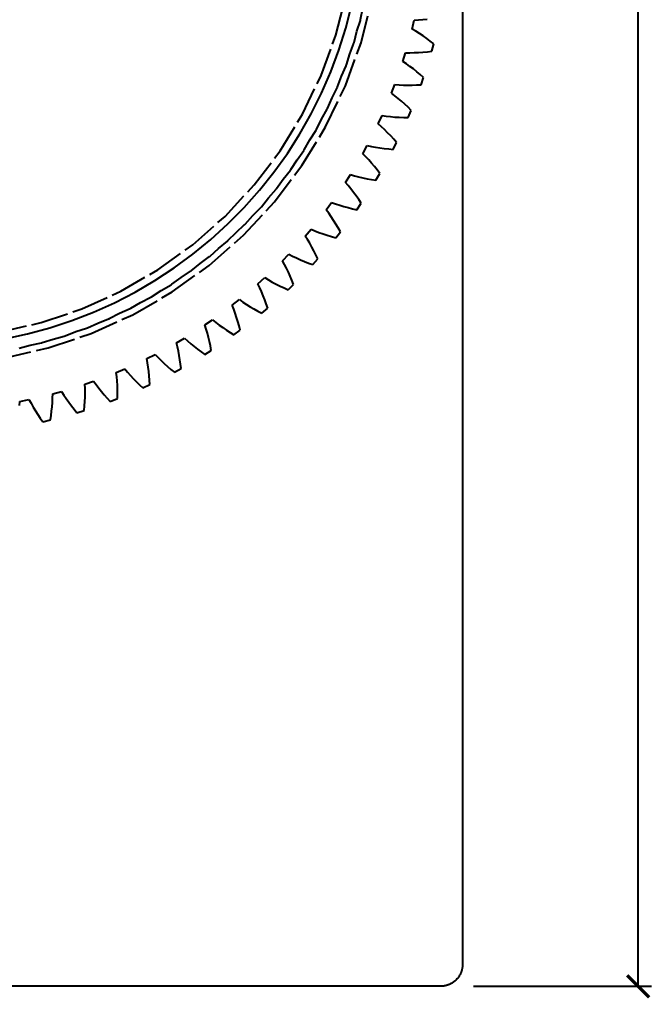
# Model space of a CAD drawing. Header units: millimetres. Extents: x -9 to 243, y -53 to 196.
# Drawn here: x 29.58 to 58.35, y 80.05 to 124.63 of the extents above; entities that cross this region are included whole.
import ezdxf

# ---------------------------------------------------------------- set-up
doc = ezdxf.new("R2010")
doc.units = ezdxf.units.MM
doc.linetypes.add('DASHED', pattern=[1.524, 1.27, -0.254])
for name, color, linetype in [('DIMS', 3, 'CONTINUOUS'), ('HIDDEN', 8, 'DASHED'), ('VISIBLE', 7, 'CONTINUOUS')]:
    doc.layers.add(name, color=color, linetype=linetype)
doc.styles.add('OpenSansCondensed-Light', font='OpenSansCondensed-Light.ttf')
doc.dimstyles.new('EZDXF', dxfattribs={"dimtxt": 0.25, "dimasz": 0.175, "dimexe": 0.375, "dimexo": 0.125, "dimgap": 0.1, "dimtad": 1, "dimlfac": 100, "dimzin": 12, "dimdsep": 46, "dimtxsty": 'OpenSansCondensed-Light', "dimblk": 'ARCHTICK', "dimcen": 2.5, "dimazin": 3, "dimtfac": 0.5, "dimtmove": 2, "dimatfit": 3})

# ---------------------------------------------------------------- blocks, each defined once
blk = doc.blocks.new('_ARCHTICK')
at = {"color": 0, "linetype": 'BYBLOCK', "const_width": 0.15}
blk.add_lwpolyline([(-0.5, -0.5), (0.5, 0.5)], dxfattribs=at)

msp = doc.modelspace()

# ---------------------------------------------------------------- linework, layer by layer
at = {"layer": 'HIDDEN'}
for points in [[(49.75, 187.1), (49.75, 81.6)], [(28.65386, 110.39573), (30.55903, 110.83058), (32.41144, 111.45295), (34.19267, 112.25667), (35.88503, 113.23376), (37.47169, 114.37449), (38.93688, 115.66753), (40.26605, 117.10003), (41.44599, 118.65776), (42.46496, 120.32523), (43.31284, 122.08588), (43.9812, 123.92219), (44.46341, 125.81593)], [(28.65386, 110.39573), (30.55903, 110.83058), (32.41144, 111.45295), (34.19267, 112.25667), (35.88503, 113.23376), (37.47169, 114.37449), (38.93688, 115.66753), (40.26605, 117.10003), (41.44599, 118.65776), (42.46496, 120.32523), (43.31284, 122.08588), (43.9812, 123.92219), (44.46341, 125.81593)], [(28.86224, 109.21396), (30.88404, 109.67543), (32.84985, 110.3359), (34.74012, 111.18883), (36.53608, 112.22572), (38.21988, 113.43629), (39.77477, 114.80849), (41.18531, 116.32869), (42.43747, 117.98178), (43.51882, 119.75133), (44.41861, 121.61975), (45.12789, 123.56848), (45.63961, 125.57815)], [(28.86224, 109.21396), (30.88404, 109.67543), (32.84985, 110.3359), (34.74012, 111.18883), (36.53608, 112.22572), (38.21988, 113.43629), (39.77477, 114.80849), (41.18531, 116.32869), (42.43747, 117.98178), (43.51882, 119.75133), (44.41861, 121.61975), (45.12789, 123.56848), (45.63961, 125.57815)], [(44.43106, 124.24252), (44.69235, 125.26241)], [(44.43106, 124.24252), (44.69235, 125.26241)], [(45.10964, 124.631), (45.2125, 125.14369)], [(45.10964, 124.631), (45.2125, 125.14369)], [(44.94422, 124.09651), (45.10054, 124.5955)], [(44.94422, 124.09651), (45.10054, 124.5955)], [(45.10054, 124.5955), (45.10244, 124.59512)], [(45.10054, 124.5955), (45.10244, 124.59512)], [(45.10244, 124.59512), (45.10603, 124.61301)], [(45.10244, 124.59512), (45.10603, 124.61301)], [(45.10603, 124.61301), (45.11148, 124.63043)], [(45.10603, 124.61301), (45.11148, 124.63043)], [(45.10964, 124.631), (45.11148, 124.63043)], [(45.10964, 124.631), (45.11148, 124.63043)], [(47.45226, 124.19317), (47.54957, 124.60151)], [(47.45226, 124.19317), (47.54957, 124.60151)], [(47.54957, 124.60151), (47.74429, 124.61221)], [(47.54957, 124.60151), (47.74429, 124.61221)], [(47.74429, 124.61221), (47.9402, 124.62879)], [(47.74429, 124.61221), (47.9402, 124.62879)], [(47.9402, 124.62879), (48.13717, 124.65086)], [(47.9402, 124.62879), (48.13717, 124.65086)], [(44.11631, 123.23784), (44.43106, 124.24252)], [(44.11631, 123.23784), (44.43106, 124.24252)], [(44.81444, 123.58997), (44.94422, 124.09651)], [(44.81444, 123.58997), (44.94422, 124.09651)], [(47.62123, 124.09579), (47.45226, 124.19317)], [(47.62123, 124.09579), (47.45226, 124.19317)], [(47.7886, 123.99264), (47.62123, 124.09579)], [(47.7886, 123.99264), (47.62123, 124.09579)], [(47.95444, 123.88411), (47.7886, 123.99264)], [(47.95444, 123.88411), (47.7886, 123.99264)], [(44.62104, 123.06495), (44.80349, 123.555)], [(44.62104, 123.06495), (44.80349, 123.555)], [(44.80349, 123.555), (44.80536, 123.55452)], [(44.80349, 123.555), (44.80536, 123.55452)], [(44.80536, 123.55452), (44.80989, 123.57219)], [(44.80536, 123.55452), (44.80989, 123.57219)], [(44.80989, 123.57219), (44.81625, 123.58929)], [(44.80989, 123.57219), (44.81625, 123.58929)], [(44.81444, 123.58997), (44.81625, 123.58929)], [(44.81444, 123.58997), (44.81625, 123.58929)], [(48.11879, 123.7705), (47.95444, 123.88411)], [(48.11879, 123.7705), (47.95444, 123.88411)], [(48.28166, 123.65205), (48.11879, 123.7705)], [(48.28166, 123.65205), (48.11879, 123.7705)], [(48.44307, 123.52897), (48.28166, 123.65205)], [(48.44307, 123.52897), (48.28166, 123.65205)], [(48.35021, 123.18999), (48.44307, 123.52897)], [(48.35021, 123.18999), (48.44307, 123.52897)], [(43.74898, 122.25116), (44.11631, 123.23784)], [(43.74898, 122.25116), (44.11631, 123.23784)], [(44.46472, 122.56596), (44.62104, 123.06495)], [(44.46472, 122.56596), (44.62104, 123.06495)], [(47.03487, 122.72252), (47.15923, 123.12344)], [(47.03487, 122.72252), (47.15923, 123.12344)], [(47.15923, 123.12344), (47.35424, 123.12112)], [(47.15923, 123.12344), (47.35424, 123.12112)], [(47.35424, 123.12112), (47.55081, 123.12457)], [(47.35424, 123.12112), (47.55081, 123.12457)], [(47.55081, 123.12457), (47.74882, 123.13344)], [(47.55081, 123.12457), (47.74882, 123.13344)], [(47.74882, 123.13344), (47.94812, 123.14744)], [(47.74882, 123.13344), (47.94812, 123.14744)], [(47.94812, 123.14744), (48.14861, 123.16635)], [(47.94812, 123.14744), (48.14861, 123.16635)], [(48.14861, 123.16635), (48.35021, 123.18999)], [(48.14861, 123.16635), (48.35021, 123.18999)], [(47.19695, 122.61408), (47.03487, 122.72252)], [(47.19695, 122.61408), (47.03487, 122.72252)], [(47.35706, 122.49998), (47.19695, 122.61408)], [(47.35706, 122.49998), (47.19695, 122.61408)], [(43.33008, 121.28526), (43.74898, 122.25116)], [(43.33008, 121.28526), (43.74898, 122.25116)], [(44.24388, 122.05189), (44.45193, 122.53162)], [(44.24388, 122.05189), (44.45193, 122.53162)], [(44.45193, 122.53162), (44.45378, 122.53104)], [(44.45193, 122.53162), (44.45378, 122.53104)], [(44.45378, 122.53104), (44.45923, 122.54845)], [(44.45378, 122.53104), (44.45923, 122.54845)], [(44.45923, 122.54845), (44.46649, 122.56519)], [(44.45923, 122.54845), (44.46649, 122.56519)], [(44.46472, 122.56596), (44.46649, 122.56519)], [(44.46472, 122.56596), (44.46649, 122.56519)], [(47.51528, 122.38061), (47.35706, 122.49998)], [(47.51528, 122.38061), (47.35706, 122.49998)], [(47.67167, 122.25627), (47.51528, 122.38061)], [(47.67167, 122.25627), (47.51528, 122.38061)], [(47.82627, 122.12721), (47.67167, 122.25627)], [(47.82627, 122.12721), (47.67167, 122.25627)], [(44.06144, 121.56184), (44.24388, 122.05189)], [(44.06144, 121.56184), (44.24388, 122.05189)], [(47.9791, 121.99363), (47.82627, 122.12721)], [(47.9791, 121.99363), (47.82627, 122.12721)], [(47.86381, 121.6616), (47.9791, 121.99363)], [(47.86381, 121.6616), (47.9791, 121.99363)], [(42.86079, 120.3428), (43.33008, 121.28526)], [(42.86079, 120.3428), (43.33008, 121.28526)], [(43.81378, 121.06014), (44.04686, 121.52822)], [(43.81378, 121.06014), (44.04686, 121.52822)], [(44.04686, 121.52822), (44.04867, 121.52754)], [(44.04686, 121.52822), (44.04867, 121.52754)], [(44.04867, 121.52754), (44.05504, 121.54465)], [(44.04867, 121.52754), (44.05504, 121.54465)], [(44.05504, 121.54465), (44.06317, 121.56098)], [(44.05504, 121.54465), (44.06317, 121.56098)], [(44.06144, 121.56184), (44.06317, 121.56098)], [(44.06144, 121.56184), (44.06317, 121.56098)], [(46.52017, 121.28303), (46.67104, 121.67476)], [(46.52017, 121.28303), (46.67104, 121.67476)], [(46.67465, 121.16401), (46.52017, 121.28303)], [(46.67465, 121.16401), (46.52017, 121.28303)], [(46.67104, 121.67476), (46.86545, 121.65941)], [(46.67104, 121.67476), (46.86545, 121.65941)], [(46.86545, 121.65941), (47.06182, 121.64973)], [(46.86545, 121.65941), (47.06182, 121.64973)], [(47.06182, 121.64973), (47.25998, 121.64535)], [(47.06182, 121.64973), (47.25998, 121.64535)], [(47.25998, 121.64535), (47.45977, 121.646)], [(47.25998, 121.64535), (47.45977, 121.646)], [(47.45977, 121.646), (47.66108, 121.65148)], [(47.45977, 121.646), (47.66108, 121.65148)], [(47.66108, 121.65148), (47.86381, 121.6616)], [(47.66108, 121.65148), (47.86381, 121.6616)], [(43.60573, 120.5804), (43.81378, 121.06014)], [(43.60573, 120.5804), (43.81378, 121.06014)], [(46.82678, 121.03946), (46.67465, 121.16401)], [(46.82678, 121.03946), (46.67465, 121.16401)], [(46.97668, 120.90979), (46.82678, 121.03946)], [(46.97668, 120.90979), (46.82678, 121.03946)], [(47.12442, 120.77529), (46.97668, 120.90979)], [(47.12442, 120.77529), (46.97668, 120.90979)], [(43.33194, 120.09247), (43.58939, 120.5476)], [(43.33194, 120.09247), (43.58939, 120.5476)], [(43.58939, 120.5476), (43.59117, 120.54683)], [(43.58939, 120.5476), (43.59117, 120.54683)], [(43.59117, 120.54683), (43.59843, 120.56357)], [(43.59117, 120.54683), (43.59843, 120.56357)], [(43.59843, 120.56357), (43.60741, 120.57945)], [(43.59843, 120.56357), (43.60741, 120.57945)], [(43.60573, 120.5804), (43.60741, 120.57945)], [(43.60573, 120.5804), (43.60741, 120.57945)], [(47.27005, 120.63619), (47.12442, 120.77529)], [(47.27005, 120.63619), (47.12442, 120.77529)], [(47.41361, 120.4927), (47.27005, 120.63619)], [(47.41361, 120.4927), (47.27005, 120.63619)], [(47.2764, 120.16912), (47.41361, 120.4927)], [(47.2764, 120.16912), (47.41361, 120.4927)], [(42.34242, 119.42642), (42.86079, 120.3428)], [(42.34242, 119.42642), (42.86079, 120.3428)], [(43.09886, 119.62438), (43.33194, 120.09247)], [(43.09886, 119.62438), (43.33194, 120.09247)], [(45.91048, 119.88114), (46.08718, 120.26191)], [(45.91048, 119.88114), (46.08718, 120.26191)], [(46.08718, 120.26191), (46.28013, 120.23361)], [(46.08718, 120.26191), (46.28013, 120.23361)], [(46.28013, 120.23361), (46.47542, 120.21083)], [(46.28013, 120.23361), (46.47542, 120.21083)], [(46.47542, 120.21083), (46.67283, 120.19323)], [(46.47542, 120.21083), (46.67283, 120.19323)], [(46.67283, 120.19323), (46.87222, 120.18054)], [(46.67283, 120.19323), (46.87222, 120.18054)], [(46.87222, 120.18054), (47.07345, 120.17256)], [(46.87222, 120.18054), (47.07345, 120.17256)], [(47.07345, 120.17256), (47.2764, 120.16912)], [(47.07345, 120.17256), (47.2764, 120.16912)], [(42.7997, 119.15157), (43.08082, 119.59248)], [(42.7997, 119.15157), (43.08082, 119.59248)], [(43.08082, 119.59248), (43.08255, 119.59162)], [(43.08082, 119.59248), (43.08255, 119.59162)], [(43.08255, 119.59162), (43.09068, 119.60796)], [(43.08255, 119.59162), (43.09068, 119.60796)], [(43.09068, 119.60796), (43.10049, 119.62334)], [(43.09068, 119.60796), (43.10049, 119.62334)], [(43.09886, 119.62438), (43.10049, 119.62334)], [(43.09886, 119.62438), (43.10049, 119.62334)], [(46.05667, 119.75206), (45.91048, 119.88114)], [(46.05667, 119.75206), (45.91048, 119.88114)], [(46.20014, 119.61763), (46.05667, 119.75206)], [(46.20014, 119.61763), (46.05667, 119.75206)], [(46.34104, 119.47824), (46.20014, 119.61763)], [(46.34104, 119.47824), (46.20014, 119.61763)], [(41.77641, 118.53868), (42.34242, 119.42642)], [(41.77641, 118.53868), (42.34242, 119.42642)], [(42.54224, 118.69644), (42.7997, 119.15157)], [(42.54224, 118.69644), (42.7997, 119.15157)], [(46.47947, 119.33417), (46.34104, 119.47824)], [(46.47947, 119.33417), (46.34104, 119.47824)], [(46.61548, 119.18566), (46.47947, 119.33417)], [(46.61548, 119.18566), (46.47947, 119.33417)], [(46.74914, 119.03289), (46.61548, 119.18566)], [(46.74914, 119.03289), (46.61548, 119.18566)], [(42.21854, 118.24008), (42.52254, 118.66554)], [(42.21854, 118.24008), (42.52254, 118.66554)], [(42.52254, 118.66554), (42.52422, 118.66459)], [(42.52254, 118.66554), (42.52422, 118.66459)], [(42.52422, 118.66459), (42.53321, 118.68047)], [(42.52422, 118.66459), (42.53321, 118.68047)], [(42.53321, 118.68047), (42.54382, 118.69532)], [(42.53321, 118.68047), (42.54382, 118.69532)], [(42.54224, 118.69644), (42.54382, 118.69532)], [(42.54224, 118.69644), (42.54382, 118.69532)], [(45.20852, 118.52309), (45.41025, 118.89122)], [(45.20852, 118.52309), (45.41025, 118.89122)], [(45.41025, 118.89122), (45.60088, 118.85009)], [(45.41025, 118.89122), (45.60088, 118.85009)], [(45.60088, 118.85009), (45.79421, 118.81432)], [(45.60088, 118.85009), (45.79421, 118.81432)], [(45.79421, 118.81432), (45.99001, 118.78357)], [(45.79421, 118.81432), (45.99001, 118.78357)], [(45.99001, 118.78357), (46.18811, 118.75759)], [(45.99001, 118.78357), (46.18811, 118.75759)], [(46.18811, 118.75759), (46.38835, 118.73619)], [(46.18811, 118.75759), (46.38835, 118.73619)], [(46.38835, 118.73619), (46.59062, 118.7192)], [(46.38835, 118.73619), (46.59062, 118.7192)], [(46.59062, 118.7192), (46.74914, 119.03289)], [(46.59062, 118.7192), (46.74914, 119.03289)], [(41.16434, 117.68205), (41.77641, 118.53868)], [(41.16434, 117.68205), (41.77641, 118.53868)], [(41.93743, 117.79917), (42.21854, 118.24008)], [(41.93743, 117.79917), (42.21854, 118.24008)], [(45.34575, 118.38454), (45.20852, 118.52309)], [(45.34575, 118.38454), (45.20852, 118.52309)], [(45.47993, 118.24083), (45.34575, 118.38454)], [(45.47993, 118.24083), (45.34575, 118.38454)], [(45.6112, 118.09234), (45.47993, 118.24083)], [(45.6112, 118.09234), (45.47993, 118.24083)], [(41.5901, 117.36053), (41.91612, 117.76935)], [(41.5901, 117.36053), (41.91612, 117.76935)], [(41.91612, 117.76935), (41.91775, 117.76831)], [(41.91612, 117.76935), (41.91775, 117.76831)], [(41.91775, 117.76831), (41.92756, 117.7837)], [(41.91775, 117.76831), (41.92756, 117.7837)], [(41.92756, 117.7837), (41.93894, 117.79797)], [(41.92756, 117.7837), (41.93894, 117.79797)], [(41.93743, 117.79917), (41.93894, 117.79797)], [(41.93743, 117.79917), (41.93894, 117.79797)], [(45.7397, 117.93935), (45.6112, 118.09234)], [(45.7397, 117.93935), (45.6112, 118.09234)], [(45.86549, 117.78208), (45.7397, 117.93935)], [(45.86549, 117.78208), (45.7397, 117.93935)], [(45.98864, 117.62073), (45.86549, 117.78208)], [(45.98864, 117.62073), (45.86549, 117.78208)], [(40.50791, 116.85891), (41.16434, 117.68205)], [(40.50791, 116.85891), (41.16434, 117.68205)], [(41.2861, 116.93507), (41.5901, 117.36053)], [(41.2861, 116.93507), (41.5901, 117.36053)], [(44.41741, 117.21497), (44.64329, 117.5688)], [(44.41741, 117.21497), (44.64329, 117.5688)], [(44.64329, 117.5688), (44.83074, 117.51503)], [(44.64329, 117.5688), (44.83074, 117.51503)], [(44.83074, 117.51503), (45.02125, 117.46643)], [(44.83074, 117.51503), (45.02125, 117.46643)], [(45.02125, 117.46643), (45.21456, 117.42267)], [(45.02125, 117.46643), (45.21456, 117.42267)], [(45.21456, 117.42267), (45.41048, 117.38352)], [(45.21456, 117.42267), (45.41048, 117.38352)], [(45.41048, 117.38352), (45.60885, 117.34879)], [(45.41048, 117.38352), (45.60885, 117.34879)], [(45.60885, 117.34879), (45.80953, 117.31833)], [(45.60885, 117.34879), (45.80953, 117.31833)], [(45.80953, 117.31833), (45.98864, 117.62073)], [(45.80953, 117.31833), (45.98864, 117.62073)], [(39.80895, 116.07157), (40.50791, 116.85891)], [(39.80895, 116.07157), (40.50791, 116.85891)], [(40.9161, 116.51537), (41.26325, 116.90642)], [(40.9161, 116.51537), (41.26325, 116.90642)], [(41.26325, 116.90642), (41.26482, 116.9053)], [(41.26325, 116.90642), (41.26482, 116.9053)], [(41.26482, 116.9053), (41.27543, 116.92014)], [(41.26482, 116.9053), (41.27543, 116.92014)], [(41.27543, 116.92014), (41.28755, 116.93379)], [(41.27543, 116.92014), (41.28755, 116.93379)], [(41.2861, 116.93507), (41.28755, 116.93379)], [(41.2861, 116.93507), (41.28755, 116.93379)], [(44.54509, 117.06756), (44.41741, 117.21497)], [(44.54509, 117.06756), (44.41741, 117.21497)], [(44.66937, 116.91521), (44.54509, 117.06756)], [(44.66937, 116.91521), (44.54509, 117.06756)], [(44.79043, 116.75828), (44.66937, 116.91521)], [(44.79043, 116.75828), (44.66937, 116.91521)], [(40.59008, 116.10655), (40.9161, 116.51537)], [(40.59008, 116.10655), (40.9161, 116.51537)], [(44.90842, 116.59705), (44.79043, 116.75828)], [(44.90842, 116.59705), (44.79043, 116.75828)], [(45.02342, 116.43173), (44.90842, 116.59705)], [(45.02342, 116.43173), (44.90842, 116.59705)], [(45.13552, 116.26252), (45.02342, 116.43173)], [(45.13552, 116.26252), (45.02342, 116.43173)], [(39.06942, 115.32221), (39.80895, 116.07157)], [(39.06942, 115.32221), (39.80895, 116.07157)], [(40.19845, 115.70696), (40.56575, 116.07914)], [(40.19845, 115.70696), (40.56575, 116.07914)], [(40.56575, 116.07914), (40.56726, 116.07794)], [(40.56575, 116.07914), (40.56726, 116.07794)], [(40.56726, 116.07794), (40.57864, 116.09221)], [(40.56726, 116.07794), (40.57864, 116.09221)], [(40.57864, 116.09221), (40.59146, 116.10519)], [(40.57864, 116.09221), (40.59146, 116.10519)], [(40.59008, 116.10655), (40.59146, 116.10519)], [(40.59008, 116.10655), (40.59146, 116.10519)], [(43.5407, 115.96261), (43.7897, 116.30056)], [(43.5407, 115.96261), (43.7897, 116.30056)], [(43.65825, 115.807), (43.5407, 115.96261)], [(43.65825, 115.807), (43.5407, 115.96261)], [(43.7897, 116.30056), (43.97315, 116.23439)], [(43.7897, 116.30056), (43.97315, 116.23439)], [(43.97315, 116.23439), (44.15999, 116.17318)], [(43.97315, 116.23439), (44.15999, 116.17318)], [(44.15999, 116.17318), (44.34994, 116.1166)], [(44.15999, 116.17318), (44.34994, 116.1166)], [(44.34994, 116.1166), (44.54281, 116.06445)], [(44.34994, 116.1166), (44.54281, 116.06445)], [(44.54281, 116.06445), (44.73841, 116.01655)], [(44.54281, 116.06445), (44.73841, 116.01655)], [(44.73841, 116.01655), (44.93661, 115.97275)], [(44.73841, 116.01655), (44.93661, 115.97275)], [(44.93661, 115.97275), (45.13552, 116.26252)], [(44.93661, 115.97275), (45.13552, 116.26252)], [(39.8513, 115.31592), (40.19845, 115.70696)], [(39.8513, 115.31592), (40.19845, 115.70696)], [(43.77207, 115.64669), (43.65825, 115.807)], [(43.77207, 115.64669), (43.65825, 115.807)], [(43.88238, 115.48203), (43.77207, 115.64669)], [(43.88238, 115.48203), (43.77207, 115.64669)], [(43.98933, 115.31327), (43.88238, 115.48203)], [(43.98933, 115.31327), (43.88238, 115.48203)], [(38.29137, 114.61292), (39.06942, 115.32221)], [(38.29137, 114.61292), (39.06942, 115.32221)], [(39.43913, 114.93756), (39.82556, 115.28983)], [(39.43913, 114.93756), (39.82556, 115.28983)], [(39.82556, 115.28983), (39.82701, 115.28855)], [(39.82556, 115.28983), (39.82701, 115.28855)], [(39.82701, 115.28855), (39.83912, 115.30219)], [(39.82701, 115.28855), (39.83912, 115.30219)], [(39.83912, 115.30219), (39.85261, 115.31449)], [(39.83912, 115.30219), (39.85261, 115.31449)], [(39.8513, 115.31592), (39.85261, 115.31449)], [(39.8513, 115.31592), (39.85261, 115.31449)], [(42.5823, 114.7716), (42.85332, 115.09217)], [(42.5823, 114.7716), (42.85332, 115.09217)], [(42.85332, 115.09217), (43.03194, 115.0139)], [(42.85332, 115.09217), (43.03194, 115.0139)], [(44.09304, 115.14064), (43.98933, 115.31327)], [(44.09304, 115.14064), (43.98933, 115.31327)], [(44.19359, 114.96432), (44.09304, 115.14064)], [(44.19359, 114.96432), (44.09304, 115.14064)], [(37.47697, 113.94568), (38.29137, 114.61292)], [(37.47697, 113.94568), (38.29137, 114.61292)], [(39.07183, 114.56537), (39.43913, 114.93756)], [(39.07183, 114.56537), (39.43913, 114.93756)], [(42.68919, 114.60849), (42.5823, 114.7716)], [(42.68919, 114.60849), (42.5823, 114.7716)], [(42.79205, 114.44094), (42.68919, 114.60849)], [(42.79205, 114.44094), (42.68919, 114.60849)], [(43.03194, 115.0139), (43.21426, 114.94034)], [(43.03194, 115.0139), (43.21426, 114.94034)], [(43.21426, 114.94034), (43.40002, 114.8712)], [(43.21426, 114.94034), (43.40002, 114.8712)], [(43.40002, 114.8712), (43.58897, 114.80628)], [(43.40002, 114.8712), (43.58897, 114.80628)], [(43.58897, 114.80628), (43.78094, 114.74542)], [(43.58897, 114.80628), (43.78094, 114.74542)], [(43.78094, 114.74542), (43.97577, 114.68849)], [(43.78094, 114.74542), (43.97577, 114.68849)], [(43.97577, 114.68849), (44.19359, 114.96432)], [(43.97577, 114.68849), (44.19359, 114.96432)], [(38.25383, 113.85701), (38.64026, 114.20929)], [(38.25383, 113.85701), (38.64026, 114.20929)], [(38.64026, 114.20929), (39.04475, 114.54068)], [(38.64026, 114.20929), (39.04475, 114.54068)], [(39.04475, 114.54068), (39.04612, 114.53933)], [(39.04475, 114.54068), (39.04612, 114.53933)], [(39.04612, 114.53933), (39.05894, 114.55231)], [(39.04612, 114.53933), (39.05894, 114.55231)], [(39.05894, 114.55231), (39.07306, 114.56388)], [(39.05894, 114.55231), (39.07306, 114.56388)], [(39.07183, 114.56537), (39.07306, 114.56388)], [(39.07183, 114.56537), (39.07306, 114.56388)], [(42.89112, 114.26927), (42.79205, 114.44094)], [(42.89112, 114.26927), (42.79205, 114.44094)], [(42.98656, 114.09375), (42.89112, 114.26927)], [(42.98656, 114.09375), (42.89112, 114.26927)], [(36.62849, 113.32235), (37.47697, 113.94568)], [(36.62849, 113.32235), (37.47697, 113.94568)], [(37.80408, 113.5242), (38.22548, 113.83379)], [(37.80408, 113.5242), (38.22548, 113.83379)], [(38.22548, 113.83379), (38.22679, 113.83236)], [(38.22548, 113.83379), (38.22679, 113.83236)], [(38.22679, 113.83236), (38.24027, 113.84465)], [(38.22679, 113.83236), (38.24027, 113.84465)], [(38.24027, 113.84465), (38.25498, 113.85546)], [(38.24027, 113.84465), (38.25498, 113.85546)], [(38.25383, 113.85701), (38.25498, 113.85546)], [(38.25383, 113.85701), (38.25498, 113.85546)], [(41.54649, 113.64727), (41.83831, 113.94901)], [(41.54649, 113.64727), (41.83831, 113.94901)], [(41.83831, 113.94901), (42.0113, 113.85899)], [(41.83831, 113.94901), (42.0113, 113.85899)], [(42.0113, 113.85899), (42.18831, 113.77342)], [(42.0113, 113.85899), (42.18831, 113.77342)], [(42.18831, 113.77342), (42.36903, 113.69203)], [(42.18831, 113.77342), (42.36903, 113.69203)], [(42.36903, 113.69203), (42.55323, 113.61463)], [(42.36903, 113.69203), (42.55323, 113.61463)], [(42.93129, 113.47126), (43.16705, 113.73193)], [(42.93129, 113.47126), (43.16705, 113.73193)], [(43.07851, 113.91458), (42.98656, 114.09375)], [(43.07851, 113.91458), (42.98656, 114.09375)], [(43.16705, 113.73193), (43.07851, 113.91458)], [(43.16705, 113.73193), (43.07851, 113.91458)], [(35.74829, 112.74467), (36.62849, 113.32235)], [(35.74829, 112.74467), (36.62849, 113.32235)], [(37.39959, 113.19281), (37.80408, 113.5242)], [(37.39959, 113.19281), (37.80408, 113.5242)], [(41.64224, 113.47738), (41.54649, 113.64727)], [(41.64224, 113.47738), (41.54649, 113.64727)], [(41.73368, 113.30333), (41.64224, 113.47738)], [(41.73368, 113.30333), (41.64224, 113.47738)], [(41.82106, 113.12543), (41.73368, 113.30333)], [(41.82106, 113.12543), (41.73368, 113.30333)], [(42.55323, 113.61463), (42.7407, 113.54109)], [(42.55323, 113.61463), (42.7407, 113.54109)], [(42.7407, 113.54109), (42.93129, 113.47126)], [(42.7407, 113.54109), (42.93129, 113.47126)], [(36.51149, 112.57462), (36.9329, 112.8842)], [(36.51149, 112.57462), (36.9329, 112.8842)], [(36.9329, 112.8842), (37.37006, 113.17111)], [(36.9329, 112.8842), (37.37006, 113.17111)], [(37.37006, 113.17111), (37.37128, 113.16962)], [(37.37006, 113.17111), (37.37128, 113.16962)], [(37.37128, 113.16962), (37.3854, 113.18118)], [(37.37128, 113.16962), (37.3854, 113.18118)], [(37.3854, 113.18118), (37.40065, 113.19119)], [(37.3854, 113.18118), (37.40065, 113.19119)], [(37.39959, 113.19281), (37.40065, 113.19119)], [(37.39959, 113.19281), (37.40065, 113.19119)], [(40.43789, 112.59463), (40.74922, 112.87621)], [(40.43789, 112.59463), (40.74922, 112.87621)], [(40.74922, 112.87621), (40.91581, 112.77483)], [(40.74922, 112.87621), (40.91581, 112.77483)], [(41.90457, 112.94393), (41.82106, 113.12543)], [(41.90457, 112.94393), (41.82106, 113.12543)], [(41.98434, 112.75902), (41.90457, 112.94393)], [(41.98434, 112.75902), (41.90457, 112.94393)], [(34.83884, 112.21425), (35.74829, 112.74467)], [(34.83884, 112.21425), (35.74829, 112.74467)], [(36.02916, 112.29107), (36.48085, 112.55451)], [(36.02916, 112.29107), (36.48085, 112.55451)], [(36.48085, 112.55451), (36.48199, 112.55295)], [(36.48085, 112.55451), (36.48199, 112.55295)], [(36.48199, 112.55295), (36.4967, 112.56375)], [(36.48199, 112.55295), (36.4967, 112.56375)], [(36.4967, 112.56375), (36.51246, 112.57295)], [(36.4967, 112.56375), (36.51246, 112.57295)], [(36.51149, 112.57462), (36.51246, 112.57295)], [(36.51149, 112.57462), (36.51246, 112.57295)], [(40.52209, 112.41873), (40.43789, 112.59463)], [(40.52209, 112.41873), (40.43789, 112.59463)], [(40.6017, 112.23896), (40.52209, 112.41873)], [(40.6017, 112.23896), (40.52209, 112.41873)], [(40.91581, 112.77483), (41.08671, 112.67763)], [(40.91581, 112.77483), (41.08671, 112.67763)], [(41.08671, 112.67763), (41.26159, 112.58435)], [(41.08671, 112.67763), (41.26159, 112.58435)], [(41.26159, 112.58435), (41.4402, 112.49483)], [(41.26159, 112.58435), (41.4402, 112.49483)], [(41.4402, 112.49483), (41.62235, 112.40892)], [(41.4402, 112.49483), (41.62235, 112.40892)], [(41.62235, 112.40892), (41.80785, 112.32652)], [(41.62235, 112.40892), (41.80785, 112.32652)], [(41.80785, 112.32652), (42.06049, 112.57086)], [(41.80785, 112.32652), (42.06049, 112.57086)], [(42.06049, 112.57086), (41.98434, 112.75902)], [(42.06049, 112.57086), (41.98434, 112.75902)], [(33.90266, 111.73256), (34.83884, 112.21425)], [(33.90266, 111.73256), (34.83884, 112.21425)], [(35.09537, 111.74645), (35.56034, 111.98569)], [(35.09537, 111.74645), (35.56034, 111.98569)], [(35.56034, 111.98569), (35.5614, 111.98407)], [(35.56034, 111.98569), (35.5614, 111.98407)], [(35.5614, 111.98407), (35.57665, 111.99408)], [(35.5614, 111.98407), (35.57665, 111.99408)], [(35.57665, 111.99408), (35.59288, 112.00243)], [(35.57665, 111.99408), (35.59288, 112.00243)], [(35.592, 112.00415), (36.02916, 112.29107)], [(35.592, 112.00415), (36.02916, 112.29107)], [(35.592, 112.00415), (35.59288, 112.00243)], [(35.592, 112.00415), (35.59288, 112.00243)], [(40.677, 112.05562), (40.6017, 112.23896)], [(40.677, 112.05562), (40.6017, 112.23896)], [(40.7482, 111.86894), (40.677, 112.05562)], [(40.7482, 111.86894), (40.677, 112.05562)], [(32.94237, 111.30096), (33.90266, 111.73256)], [(32.94237, 111.30096), (33.90266, 111.73256)], [(34.13415, 111.25188), (34.61109, 111.46624)], [(34.13415, 111.25188), (34.61109, 111.46624)], [(34.61109, 111.46624), (34.61206, 111.46457)], [(34.61109, 111.46624), (34.61206, 111.46457)], [(34.61206, 111.46457), (34.62783, 111.47377)], [(34.61206, 111.46457), (34.62783, 111.47377)], [(34.62783, 111.47377), (34.64447, 111.48125)], [(34.62783, 111.47377), (34.64447, 111.48125)], [(34.64368, 111.48301), (35.09537, 111.74645)], [(34.64368, 111.48301), (35.09537, 111.74645)], [(34.64368, 111.48301), (34.64447, 111.48125)], [(34.64368, 111.48301), (34.64447, 111.48125)], [(39.26146, 111.61839), (39.5909, 111.87855)], [(39.26146, 111.61839), (39.5909, 111.87855)], [(39.33372, 111.43726), (39.26146, 111.61839)], [(39.33372, 111.43726), (39.26146, 111.61839)], [(39.5909, 111.87855), (39.75035, 111.76627)], [(39.5909, 111.87855), (39.75035, 111.76627)], [(39.75035, 111.76627), (39.91437, 111.65786)], [(39.75035, 111.76627), (39.91437, 111.65786)], [(39.91437, 111.65786), (40.08263, 111.55312)], [(39.91437, 111.65786), (40.08263, 111.55312)], [(40.08263, 111.55312), (40.25487, 111.45186)], [(40.08263, 111.55312), (40.25487, 111.45186)], [(40.61045, 111.25938), (40.87885, 111.4863)], [(40.61045, 111.25938), (40.87885, 111.4863)], [(40.81544, 111.67912), (40.7482, 111.86894)], [(40.81544, 111.67912), (40.7482, 111.86894)], [(40.87885, 111.4863), (40.81544, 111.67912)], [(40.87885, 111.4863), (40.81544, 111.67912)], [(31.96063, 110.92063), (32.94237, 111.30096)], [(31.96063, 110.92063), (32.94237, 111.30096)], [(33.66918, 111.01264), (34.13415, 111.25188)], [(33.66918, 111.01264), (34.13415, 111.25188)], [(39.40115, 111.25257), (39.33372, 111.43726)], [(39.40115, 111.25257), (39.33372, 111.43726)], [(39.46404, 111.06461), (39.40115, 111.25257)], [(39.46404, 111.06461), (39.40115, 111.25257)], [(39.5226, 110.8736), (39.46404, 111.06461)], [(39.5226, 110.8736), (39.46404, 111.06461)], [(40.25487, 111.45186), (40.43087, 111.35398)], [(40.25487, 111.45186), (40.43087, 111.35398)], [(40.43087, 111.35398), (40.61045, 111.25938)], [(40.43087, 111.35398), (40.61045, 111.25938)], [(29.94383, 110.31792), (30.96019, 110.59264)], [(29.94383, 110.31792), (30.96019, 110.59264)], [(30.96019, 110.59264), (31.96063, 110.92063)], [(30.96019, 110.59264), (31.96063, 110.92063)], [(32.14016, 110.41822), (32.63704, 110.58112)], [(32.14016, 110.41822), (32.63704, 110.58112)], [(32.63704, 110.58112), (32.63783, 110.57936)], [(32.63704, 110.58112), (32.63783, 110.57936)], [(32.63783, 110.57936), (32.65448, 110.58684)], [(32.63783, 110.57936), (32.65448, 110.58684)], [(32.65448, 110.58684), (32.67182, 110.59252)], [(32.65448, 110.58684), (32.67182, 110.59252)], [(32.67122, 110.59436), (33.14816, 110.80873)], [(32.67122, 110.59436), (33.14816, 110.80873)], [(32.67122, 110.59436), (32.67182, 110.59252)], [(32.67122, 110.59436), (32.67182, 110.59252)], [(33.14816, 110.80873), (33.63575, 110.99762)], [(33.14816, 110.80873), (33.63575, 110.99762)], [(33.63575, 110.99762), (33.63664, 110.9959)], [(33.63575, 110.99762), (33.63664, 110.9959)], [(33.63664, 110.9959), (33.65286, 111.00425)], [(33.63664, 110.9959), (33.65286, 111.00425)], [(33.65286, 111.00425), (33.66988, 111.01084)], [(33.65286, 111.00425), (33.66988, 111.01084)], [(33.66918, 111.01264), (33.66988, 111.01084)], [(33.66918, 111.01264), (33.66988, 111.01084)], [(38.02246, 110.72291), (38.36853, 110.96048)], [(38.02246, 110.72291), (38.36853, 110.96048)], [(38.08245, 110.53735), (38.02246, 110.72291)], [(38.08245, 110.53735), (38.02246, 110.72291)], [(38.36853, 110.96048), (38.52013, 110.8378)], [(38.36853, 110.96048), (38.52013, 110.8378)], [(38.52013, 110.8378), (38.67654, 110.71868)], [(38.52013, 110.8378), (38.67654, 110.71868)], [(38.67654, 110.71868), (38.83743, 110.60293)], [(38.67654, 110.71868), (38.83743, 110.60293)], [(38.83743, 110.60293), (39.00252, 110.4904)], [(38.83743, 110.60293), (39.00252, 110.4904)], [(39.57702, 110.6797), (39.5226, 110.8736)], [(39.57702, 110.6797), (39.5226, 110.8736)], [(39.62741, 110.48308), (39.57702, 110.6797)], [(39.62741, 110.48308), (39.57702, 110.6797)], [(28.9144, 110.09721), (29.94383, 110.31792)], [(28.9144, 110.09721), (29.94383, 110.31792)], [(31.11295, 110.08146), (31.61774, 110.21791)], [(31.11295, 110.08146), (31.61774, 110.21791)], [(31.61774, 110.21791), (31.61844, 110.21611)], [(31.61774, 110.21791), (31.61844, 110.21611)], [(31.61844, 110.21611), (31.63546, 110.2227)], [(31.61844, 110.21611), (31.63546, 110.2227)], [(31.63546, 110.2227), (31.65307, 110.22746)], [(31.63546, 110.2227), (31.65307, 110.22746)], [(31.65257, 110.22933), (32.14016, 110.41822)], [(31.65257, 110.22933), (32.14016, 110.41822)], [(31.65257, 110.22933), (31.65307, 110.22746)], [(31.65257, 110.22933), (31.65307, 110.22746)], [(36.7264, 109.91218), (37.08758, 110.1261)], [(36.7264, 109.91218), (37.08758, 110.1261)], [(37.08758, 110.1261), (37.23064, 109.99357)], [(37.08758, 110.1261), (37.23064, 109.99357)], [(38.13739, 110.34858), (38.08245, 110.53735)], [(38.13739, 110.34858), (38.08245, 110.53735)], [(38.18759, 110.15684), (38.13739, 110.34858)], [(38.18759, 110.15684), (38.13739, 110.34858)], [(38.23327, 109.96233), (38.18759, 110.15684)], [(38.23327, 109.96233), (38.18759, 110.15684)], [(39.00252, 110.4904), (39.17159, 110.38098)], [(39.00252, 110.4904), (39.17159, 110.38098)], [(39.17159, 110.38098), (39.34445, 110.27459)], [(39.17159, 110.38098), (39.34445, 110.27459)], [(39.34445, 110.27459), (39.62741, 110.48308)], [(39.34445, 110.27459), (39.62741, 110.48308)], [(29.56462, 109.66294), (30.06941, 109.79938)], [(29.56462, 109.66294), (30.06941, 109.79938)], [(30.06941, 109.79938), (30.58069, 109.909)], [(30.06941, 109.79938), (30.58069, 109.909)], [(30.58069, 109.909), (30.5813, 109.90716)], [(30.58069, 109.909), (30.5813, 109.90716)], [(30.5813, 109.90716), (30.59864, 109.91285)], [(30.5813, 109.90716), (30.59864, 109.91285)], [(30.59864, 109.91285), (30.61648, 109.91667)], [(30.59864, 109.91285), (30.61648, 109.91667)], [(30.61607, 109.91857), (31.11295, 110.08146)], [(30.61607, 109.91857), (31.11295, 110.08146)], [(30.61607, 109.91857), (30.61648, 109.91667)], [(30.61607, 109.91857), (30.61648, 109.91667)], [(36.77387, 109.72303), (36.7264, 109.91218)], [(36.77387, 109.72303), (36.7264, 109.91218)], [(36.81608, 109.53101), (36.77387, 109.72303)], [(36.81608, 109.53101), (36.77387, 109.72303)], [(37.23064, 109.99357), (37.37875, 109.86428)], [(37.23064, 109.99357), (37.37875, 109.86428)], [(37.37875, 109.86428), (37.53155, 109.73804)], [(37.37875, 109.86428), (37.53155, 109.73804)], [(37.53155, 109.73804), (37.68875, 109.61473)], [(37.53155, 109.73804), (37.68875, 109.61473)], [(38.27461, 109.76524), (38.23327, 109.96233)], [(38.27461, 109.76524), (38.23327, 109.96233)], [(38.31176, 109.56569), (38.27461, 109.76524)], [(38.31176, 109.56569), (38.27461, 109.76524)], [(35.37909, 109.18983), (35.75375, 109.37915)], [(35.37909, 109.18983), (35.75375, 109.37915)], [(35.75375, 109.37915), (35.88764, 109.23736)], [(35.75375, 109.37915), (35.88764, 109.23736)], [(35.88764, 109.23736), (36.02678, 109.09846)], [(35.88764, 109.23736), (36.02678, 109.09846)], [(36.85336, 109.33634), (36.81608, 109.53101)], [(36.85336, 109.33634), (36.81608, 109.53101)], [(36.88594, 109.13922), (36.85336, 109.33634)], [(36.88594, 109.13922), (36.85336, 109.33634)], [(37.68875, 109.61473), (37.85013, 109.49426)], [(37.68875, 109.61473), (37.85013, 109.49426)], [(37.85013, 109.49426), (38.01551, 109.37657)], [(37.85013, 109.49426), (38.01551, 109.37657)], [(38.01551, 109.37657), (38.31176, 109.56569)], [(38.01551, 109.37657), (38.31176, 109.56569)], [(35.41382, 108.99793), (35.37909, 109.18983)], [(35.41382, 108.99793), (35.37909, 109.18983)], [(35.44311, 108.80352), (35.41382, 108.99793)], [(35.44311, 108.80352), (35.41382, 108.99793)], [(35.4673, 108.6068), (35.44311, 108.80352)], [(35.4673, 108.6068), (35.44311, 108.80352)], [(36.02678, 109.09846), (36.17081, 108.9623)], [(36.02678, 109.09846), (36.17081, 108.9623)], [(36.17081, 108.9623), (36.31942, 108.82876)], [(36.17081, 108.9623), (36.31942, 108.82876)], [(36.31942, 108.82876), (36.4724, 108.69779)], [(36.31942, 108.82876), (36.4724, 108.69779)], [(36.91403, 108.93981), (36.88594, 109.13922)], [(36.91403, 108.93981), (36.88594, 109.13922)], [(36.93776, 108.73822), (36.91403, 108.93981)], [(36.93776, 108.73822), (36.91403, 108.93981)], [(33.98655, 108.55908), (34.37301, 108.72296)], [(33.98655, 108.55908), (34.37301, 108.72296)], [(34.00838, 108.36529), (33.98655, 108.55908)], [(34.00838, 108.36529), (33.98655, 108.55908)], [(34.02462, 108.16936), (34.00838, 108.36529)], [(34.02462, 108.16936), (34.00838, 108.36529)], [(34.37301, 108.72296), (34.49713, 108.57254)], [(34.37301, 108.72296), (34.49713, 108.57254)], [(34.49713, 108.57254), (34.62669, 108.42466)], [(34.49713, 108.57254), (34.62669, 108.42466)], [(34.62669, 108.42466), (34.76129, 108.27918)], [(34.62669, 108.42466), (34.76129, 108.27918)], [(35.48665, 108.40794), (35.4673, 108.6068)], [(35.48665, 108.40794), (35.4673, 108.6068)], [(35.50135, 108.2071), (35.48665, 108.40794)], [(35.50135, 108.2071), (35.48665, 108.40794)], [(36.4724, 108.69779), (36.62954, 108.56931)], [(36.4724, 108.69779), (36.62954, 108.56931)], [(36.62954, 108.56931), (36.93776, 108.73822)], [(36.62954, 108.56931), (36.93776, 108.73822)], [(32.55498, 108.02276), (32.95153, 108.16045)], [(32.55498, 108.02276), (32.95153, 108.16045)], [(32.56382, 107.82794), (32.55498, 108.02276)], [(32.56382, 107.82794), (32.55498, 108.02276)], [(32.95153, 108.16045), (33.06532, 108.00208)], [(32.95153, 108.16045), (33.06532, 108.00208)], [(33.06532, 108.00208), (33.18471, 107.84587)], [(33.06532, 108.00208), (33.18471, 107.84587)], [(34.03562, 107.97146), (34.02462, 108.16936)], [(34.03562, 107.97146), (34.02462, 108.16936)], [(34.04164, 107.77176), (34.03562, 107.97146)], [(34.04164, 107.77176), (34.03562, 107.97146)], [(34.76129, 108.27918), (34.90066, 108.13602)], [(34.76129, 108.27918), (34.90066, 108.13602)], [(34.90066, 108.13602), (35.04455, 107.99511)], [(34.90066, 108.13602), (35.04455, 107.99511)], [(35.04455, 107.99511), (35.19276, 107.85643)], [(35.04455, 107.99511), (35.19276, 107.85643)], [(35.19276, 107.85643), (35.51157, 108.00437)], [(35.19276, 107.85643), (35.51157, 108.00437)], [(35.51157, 108.00437), (35.50135, 108.2071)], [(35.51157, 108.00437), (35.50135, 108.2071)], [(31.0866, 107.38828), (31.09079, 107.58325)], [(31.0866, 107.38828), (31.09079, 107.58325)], [(31.09079, 107.58325), (31.49564, 107.69415)], [(31.09079, 107.58325), (31.49564, 107.69415)], [(31.49564, 107.69415), (31.59861, 107.52853)], [(31.49564, 107.69415), (31.59861, 107.52853)], [(31.59861, 107.52853), (31.7073, 107.3647)], [(31.59861, 107.52853), (31.7073, 107.3647)], [(32.56694, 107.63136), (32.56382, 107.82794)], [(32.56694, 107.63136), (32.56382, 107.82794)], [(32.56469, 107.43317), (32.56694, 107.63136)], [(32.56469, 107.43317), (32.56694, 107.63136)], [(33.18471, 107.84587), (33.3093, 107.69173)], [(33.18471, 107.84587), (33.3093, 107.69173)], [(33.3093, 107.69173), (33.43879, 107.53958)], [(33.3093, 107.69173), (33.43879, 107.53958)], [(33.43879, 107.53958), (33.57295, 107.38938)], [(33.43879, 107.53958), (33.57295, 107.38938)], [(34.03955, 107.36743), (34.04289, 107.57038)], [(34.03955, 107.36743), (34.04289, 107.57038)], [(34.04289, 107.57038), (34.04164, 107.77176)], [(34.04289, 107.57038), (34.04164, 107.77176)], [(29.5833, 107.04826), (29.60051, 107.24251)], [(29.5833, 107.04826), (29.60051, 107.24251)], [(29.60051, 107.24251), (30.01187, 107.32613)], [(29.60051, 107.24251), (30.01187, 107.32613)], [(30.01187, 107.32613), (30.10354, 107.154)], [(30.01187, 107.32613), (30.10354, 107.154)], [(30.10354, 107.154), (30.20104, 106.98327)], [(30.10354, 107.154), (30.20104, 106.98327)], [(31.0611, 106.99433), (31.07657, 107.19192)], [(31.0611, 106.99433), (31.07657, 107.19192)], [(31.07657, 107.19192), (31.0866, 107.38828)], [(31.07657, 107.19192), (31.0866, 107.38828)], [(31.7073, 107.3647), (31.82131, 107.20257)], [(31.7073, 107.3647), (31.82131, 107.20257)], [(31.82131, 107.20257), (31.94035, 107.04211)], [(31.82131, 107.20257), (31.94035, 107.04211)], [(31.94035, 107.04211), (32.06418, 106.88329)], [(31.94035, 107.04211), (32.06418, 106.88329)], [(32.52827, 106.83022), (32.54516, 107.03249)], [(32.52827, 106.83022), (32.54516, 107.03249)], [(32.54516, 107.03249), (32.55736, 107.23351)], [(32.54516, 107.03249), (32.55736, 107.23351)], [(32.55736, 107.23351), (32.56469, 107.43317)], [(32.55736, 107.23351), (32.56469, 107.43317)], [(33.57295, 107.38938), (33.71156, 107.24111)], [(33.57295, 107.38938), (33.71156, 107.24111)], [(33.71156, 107.24111), (34.03955, 107.36743)], [(33.71156, 107.24111), (34.03955, 107.36743)], [(30.20104, 106.98327), (30.30398, 106.8139)], [(30.20104, 106.98327), (30.30398, 106.8139)], [(30.30398, 106.8139), (30.41203, 106.64585)], [(30.30398, 106.8139), (30.41203, 106.64585)], [(30.41203, 106.64585), (30.52497, 106.47911)], [(30.41203, 106.64585), (30.52497, 106.47911)], [(30.98448, 106.39516), (31.01485, 106.59585)], [(30.98448, 106.39516), (31.01485, 106.59585)], [(31.01485, 106.59585), (31.04045, 106.7956)], [(31.01485, 106.59585), (31.04045, 106.7956)], [(31.04045, 106.7956), (31.0611, 106.99433)], [(31.04045, 106.7956), (31.0611, 106.99433)], [(32.06418, 106.88329), (32.19258, 106.72609)], [(32.06418, 106.88329), (32.19258, 106.72609)], [(32.19258, 106.72609), (32.52827, 106.83022)], [(32.19258, 106.72609), (32.52827, 106.83022)], [(30.52497, 106.47911), (30.64259, 106.31368)], [(30.52497, 106.47911), (30.64259, 106.31368)], [(30.64259, 106.31368), (30.98448, 106.39516)], [(30.64259, 106.31368), (30.98448, 106.39516)], [(49.75, 81.6), (49.74969, 81.57507), (49.74876, 81.55015), (49.7472, 81.52527), (49.74503, 81.50043), (49.74224, 81.47566), (49.73883, 81.45096), (49.73481, 81.42635), (49.73017, 81.40185), (49.72493, 81.37748), (49.71908, 81.35324), (49.71262, 81.32916), (49.70557, 81.30525), (49.69793, 81.28151), (49.68969, 81.25798), (49.68087, 81.23466), (49.67148, 81.21157), (49.66151, 81.18871), (49.65097, 81.16612), (49.63987, 81.14379), (49.62822, 81.12175), (49.61602, 81.1), (49.60329, 81.07857), (49.59003, 81.05745), (49.57624, 81.03668), (49.56194, 81.01626), (49.54713, 80.9962), (49.53183, 80.97651), (49.51604, 80.95721), (49.49978, 80.93831), (49.48305, 80.91983), (49.46587, 80.90176), (49.44824, 80.88413), (49.43017, 80.86695), (49.41169, 80.85022), (49.39279, 80.83396), (49.37349, 80.81817), (49.3538, 80.80287), (49.33374, 80.78806), (49.31332, 80.77376), (49.29255, 80.75997), (49.27143, 80.74671), (49.25, 80.73398), (49.22825, 80.72178), (49.20621, 80.71013), (49.18388, 80.69903), (49.16129, 80.68849), (49.13843, 80.67852), (49.11534, 80.66913), (49.09202, 80.66031), (49.06849, 80.65207), (49.04475, 80.64443), (49.02084, 80.63738), (48.99676, 80.63092), (48.97252, 80.62507), (48.94815, 80.61983), (48.92365, 80.61519), (48.89904, 80.61117), (48.87434, 80.60776), (48.84957, 80.60497), (48.82473, 80.6028), (48.79985, 80.60124), (48.77493, 80.60031), (48.75, 80.6)], [(48.75, 80.6), (1.75, 80.6)]]:
    msp.add_lwpolyline(points, dxfattribs=at)
at = {"layer": 'VISIBLE'}
for points in [[(49.75, 187.1), (49.75, 81.6)], [(49.75, 81.6), (49.74969, 81.57507), (49.74876, 81.55015), (49.7472, 81.52527), (49.74503, 81.50043), (49.74224, 81.47566), (49.73883, 81.45096), (49.73481, 81.42635), (49.73017, 81.40185), (49.72493, 81.37748), (49.71908, 81.35324), (49.71262, 81.32916), (49.70557, 81.30525), (49.69793, 81.28151), (49.68969, 81.25798), (49.68087, 81.23466), (49.67148, 81.21157), (49.66151, 81.18871), (49.65097, 81.16612), (49.63987, 81.14379), (49.62822, 81.12175), (49.61602, 81.1), (49.60329, 81.07857), (49.59003, 81.05745), (49.57624, 81.03668), (49.56194, 81.01626), (49.54713, 80.9962), (49.53183, 80.97651), (49.51604, 80.95721), (49.49978, 80.93831), (49.48305, 80.91983), (49.46587, 80.90176), (49.44824, 80.88413), (49.43017, 80.86695), (49.41169, 80.85022), (49.39279, 80.83396), (49.37349, 80.81817), (49.3538, 80.80287), (49.33374, 80.78806), (49.31332, 80.77376), (49.29255, 80.75997), (49.27143, 80.74671), (49.25, 80.73398), (49.22825, 80.72178), (49.20621, 80.71013), (49.18388, 80.69903), (49.16129, 80.68849), (49.13843, 80.67852), (49.11534, 80.66913), (49.09202, 80.66031), (49.06849, 80.65207), (49.04475, 80.64443), (49.02084, 80.63738), (48.99676, 80.63092), (48.97252, 80.62507), (48.94815, 80.61983), (48.92365, 80.61519), (48.89904, 80.61117), (48.87434, 80.60776), (48.84957, 80.60497), (48.82473, 80.6028), (48.79985, 80.60124), (48.77493, 80.60031), (48.75, 80.6)], [(48.75, 80.6), (1.75, 80.6)]]:
    msp.add_lwpolyline(points, dxfattribs=at)

# ---------------------------------------------------------------- dimensions: what is measured, and where the dimension line sits
at = {"layer": 'DIMS'}
msp.add_linear_dim(base=(57.75, 80.6), p1=(49.75, 80.6), p2=(49.75, 188.1), angle=90, dimstyle='EZDXF', override={"dimtxt": 1.6, "dimasz": 1, "dimexe": 0.6, "dimexo": 0.5, "dimdec": 2}, dxfattribs=at).render()

doc.saveas('drawing.dxf')
